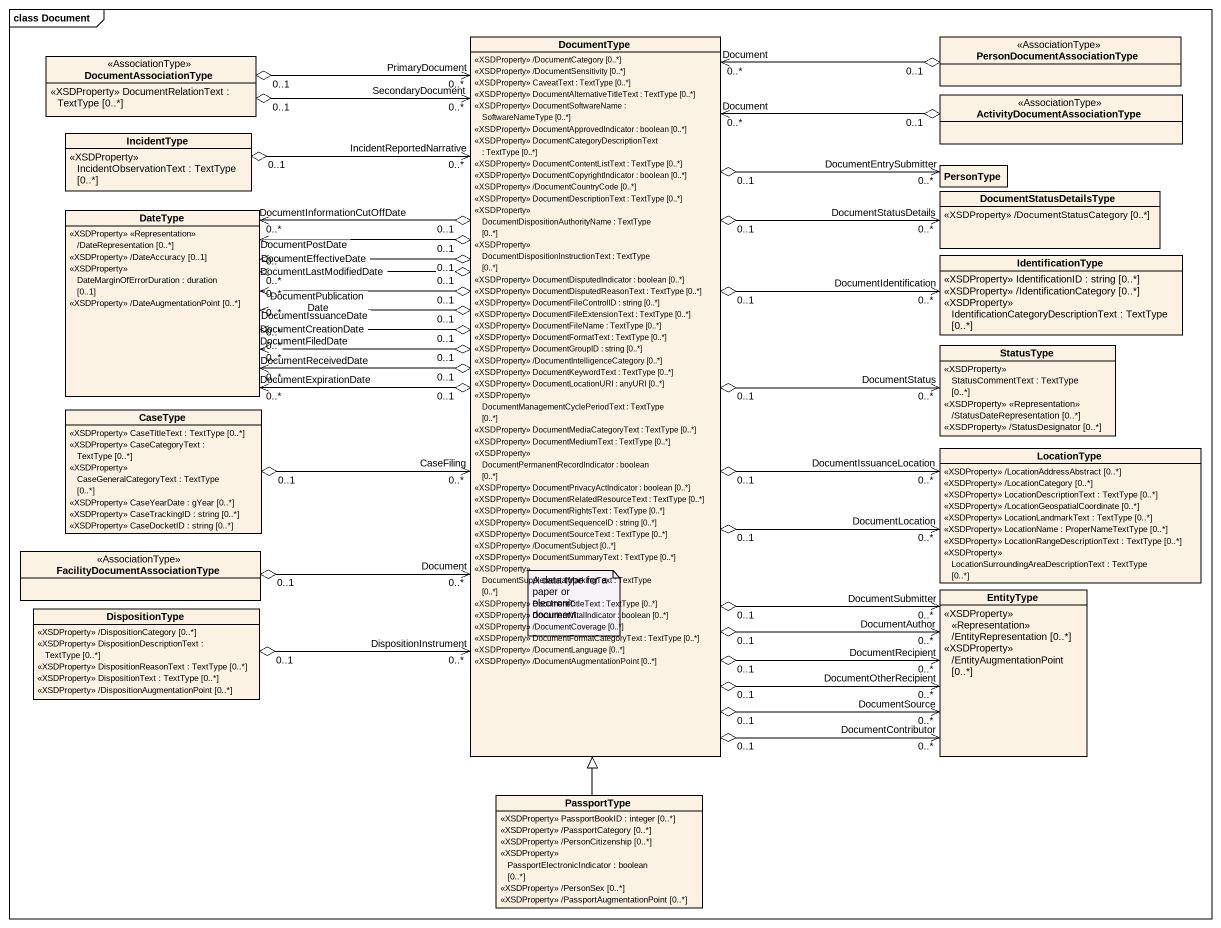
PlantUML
@startuml
mainframe class Document
hide circle
hide empty members
class DocumentType {
  <<XSDProperty>> /DocumentCategory [0..*]
  <<XSDProperty>> /DocumentSensitivity [0..*]
  <<XSDProperty>> CaveatText : TextType [0..*]
  <<XSDProperty>> DocumentAlternativeTitleText : TextType [0..*]
  <<XSDProperty>> DocumentSoftwareName : SoftwareNameType [0..*]
  <<XSDProperty>> DocumentApprovedIndicator : boolean [0..*]
  <<XSDProperty>> DocumentCategoryDescriptionText : TextType [0..*]
  <<XSDProperty>> DocumentContentListText : TextType [0..*]
  <<XSDProperty>> DocumentCopyrightIndicator : boolean [0..*]
  <<XSDProperty>> /DocumentCountryCode [0..*]
  <<XSDProperty>> DocumentDescriptionText : TextType [0..*]
  <<XSDProperty>> DocumentDispositionAuthorityName : TextType [0..*]
  <<XSDProperty>> DocumentDispositionInstructionText : TextType [0..*]
  <<XSDProperty>> DocumentDisputedIndicator : boolean [0..*]
  <<XSDProperty>> DocumentDisputedReasonText : TextType [0..*]
  <<XSDProperty>> DocumentFileControlID : string [0..*]
  <<XSDProperty>> DocumentFileExtensionText : TextType [0..*]
  <<XSDProperty>> DocumentFileName : TextType [0..*]
  <<XSDProperty>> DocumentFormatText : TextType [0..*]
  <<XSDProperty>> DocumentGroupID : string [0..*]
  <<XSDProperty>> /DocumentIntelligenceCategory [0..*]
  <<XSDProperty>> DocumentKeywordText : TextType [0..*]
  <<XSDProperty>> DocumentLocationURI : anyURI [0..*]
  <<XSDProperty>> DocumentManagementCyclePeriodText : TextType [0..*]
  <<XSDProperty>> DocumentMediaCategoryText : TextType [0..*]
  <<XSDProperty>> DocumentMediumText : TextType [0..*]
  <<XSDProperty>> DocumentPermanentRecordIndicator : boolean [0..*]
  <<XSDProperty>> DocumentPrivacyActIndicator : boolean [0..*]
  <<XSDProperty>> DocumentRelatedResourceText : TextType [0..*]
  <<XSDProperty>> DocumentRightsText : TextType [0..*]
  <<XSDProperty>> DocumentSequenceID : string [0..*]
  <<XSDProperty>> DocumentSourceText : TextType [0..*]
  <<XSDProperty>> /DocumentSubject [0..*]
  <<XSDProperty>> DocumentSummaryText : TextType [0..*]
  <<XSDProperty>> DocumentSupplementalMarkingText : TextType [0..*]
  <<XSDProperty>> DocumentTitleText : TextType [0..*]
  <<XSDProperty>> DocumentVitalIndicator : boolean [0..*]
  <<XSDProperty>> /DocumentCoverage [0..*]
  <<XSDProperty>> DocumentFormatCategoryText : TextType [0..*]
  <<XSDProperty>> /DocumentLanguage [0..*]
  <<XSDProperty>> /DocumentAugmentationPoint [0..*]
}
class "PersonDocumentAssociationType" as PersonDocumentAssociationTyp <<AssociationType>>
class DocumentAssociationType <<AssociationType>> {
  <<XSDProperty>> DocumentRelationText : TextType [0..*]
}
class "ActivityDocumentAssociationType" as ActivityDocumentAssociationT <<AssociationType>>
class IncidentType {
  <<XSDProperty>> IncidentObservationText : TextType [0..*]
}
class PersonType
class DocumentStatusDetailsType {
  <<XSDProperty>> /DocumentStatusCategory [0..*]
}
class DateType {
  <<XSDProperty>> <<Representation>> /DateRepresentation [0..*]
  <<XSDProperty>> /DateAccuracy [0..1]
  <<XSDProperty>> DateMarginOfErrorDuration : duration [0..1]
  <<XSDProperty>> /DateAugmentationPoint [0..*]
}
class IdentificationType {
  <<XSDProperty>> IdentificationID : string [0..*]
  <<XSDProperty>> /IdentificationCategory [0..*]
  <<XSDProperty>> IdentificationCategoryDescriptionText : TextType [0..*]
}
class StatusType {
  <<XSDProperty>> StatusCommentText : TextType [0..*]
  <<XSDProperty>> <<Representation>> /StatusDateRepresentation [0..*]
  <<XSDProperty>> /StatusDesignator [0..*]
}
class CaseType {
  <<XSDProperty>> CaseTitleText : TextType [0..*]
  <<XSDProperty>> CaseCategoryText : TextType [0..*]
  <<XSDProperty>> CaseGeneralCategoryText : TextType [0..*]
  <<XSDProperty>> CaseYearDate : gYear [0..*]
  <<XSDProperty>> CaseTrackingID : string [0..*]
  <<XSDProperty>> CaseDocketID : string [0..*]
}
class LocationType {
  <<XSDProperty>> /LocationAddressAbstract [0..*]
  <<XSDProperty>> /LocationCategory [0..*]
  <<XSDProperty>> LocationDescriptionText : TextType [0..*]
  <<XSDProperty>> /LocationGeospatialCoordinate [0..*]
  <<XSDProperty>> LocationLandmarkText : TextType [0..*]
  <<XSDProperty>> LocationName : ProperNameTextType [0..*]
  <<XSDProperty>> LocationRangeDescriptionText : TextType [0..*]
  <<XSDProperty>> LocationSurroundingAreaDescriptionText : TextType [0..*]
}
class "FacilityDocumentAssociationType" as FacilityDocumentAssociationT <<AssociationType>>
class DispositionType {
  <<XSDProperty>> /DispositionCategory [0..*]
  <<XSDProperty>> DispositionDescriptionText : TextType [0..*]
  <<XSDProperty>> DispositionReasonText : TextType [0..*]
  <<XSDProperty>> DispositionText : TextType [0..*]
  <<XSDProperty>> /DispositionAugmentationPoint [0..*]
}
class EntityType {
  <<XSDProperty>> <<Representation>> /EntityRepresentation [0..*]
  <<XSDProperty>> /EntityAugmentationPoint [0..*]
}
class PassportType {
  <<XSDProperty>> PassportBookID : integer [0..*]
  <<XSDProperty>> /PassportCategory [0..*]
  <<XSDProperty>> /PersonCitizenship [0..*]
  <<XSDProperty>> PassportElectronicIndicator : boolean [0..*]
  <<XSDProperty>> /PersonSex [0..*]
  <<XSDProperty>> /PassportAugmentationPoint [0..*]
}
DocumentType "0..1" o-right-> "DocumentEntrySubmitter\n0..*" PersonType
DocumentType "0..1" o-right-> "DocumentStatusDetails\n0..*" DocumentStatusDetailsType
DocumentType "0..1" o-left-> "DocumentInformationCutOffDate\n0..*" DateType
DocumentType "0..1" o-left-> "DocumentPostDate\n0..*" DateType
DocumentType "0..1" o-left-> "DocumentEffectiveDate\n0..*" DateType
DocumentType "0..1" o-left-> "DocumentLastModifiedDate\n0..*" DateType
DocumentType "0..1" o-left-> "DocumentPublicationDate\n0..*" DateType
DocumentType "0..1" o-left-> "DocumentIssuanceDate\n0..*" DateType
DocumentType "0..1" o-left-> "DocumentCreationDate\n0..*" DateType
DocumentType "0..1" o-left-> "DocumentFiledDate\n0..*" DateType
DocumentType "0..1" o-left-> "DocumentReceivedDate\n0..*" DateType
DocumentType "0..1" o-left-> "DocumentExpirationDate\n0..*" DateType
DocumentType "0..1" o-right-> "DocumentIdentification\n0..*" IdentificationType
DocumentType "0..1" o-right-> "DocumentStatus\n0..*" StatusType
DocumentType "0..1" o-right-> "DocumentLocation\n0..*" LocationType
DocumentType "0..1" o-right-> "DocumentIssuanceLocation\n0..*" LocationType
DocumentType "0..1" o--> "DocumentSubmitter\n0..*" EntityType
DocumentType "0..1" o--> "DocumentAuthor\n0..*" EntityType
DocumentType "0..1" o--> "DocumentRecipient\n0..*" EntityType
DocumentType "0..1" o--> "DocumentOtherRecipient\n0..*" EntityType
DocumentType "0..1" o--> "DocumentSource\n0..*" EntityType
DocumentType "0..1" o--> "DocumentContributor\n0..*" EntityType
PersonDocumentAssociationTyp "0..1" o--> "Document\n0..*" DocumentType
DocumentAssociationType "0..1" o--> "PrimaryDocument\n0..*" DocumentType
DocumentAssociationType "0..1" o--> "SecondaryDocument\n0..*" DocumentType
ActivityDocumentAssociationT "0..1" o-left-> "Document\n0..*" DocumentType
IncidentType "0..1" o-right-> "IncidentReportedNarrative\n0..*" DocumentType
CaseType "0..1" o-right-> "CaseFiling\n0..*" DocumentType
FacilityDocumentAssociationT "0..1" o-right-> "Document\n0..*" DocumentType
DispositionType "0..1" o-right-> "DispositionInstrument\n0..*" DocumentType
PassportType -up-|> DocumentType
note bottom of DocumentType : A data type for a paper or electronic document.
@enduml
